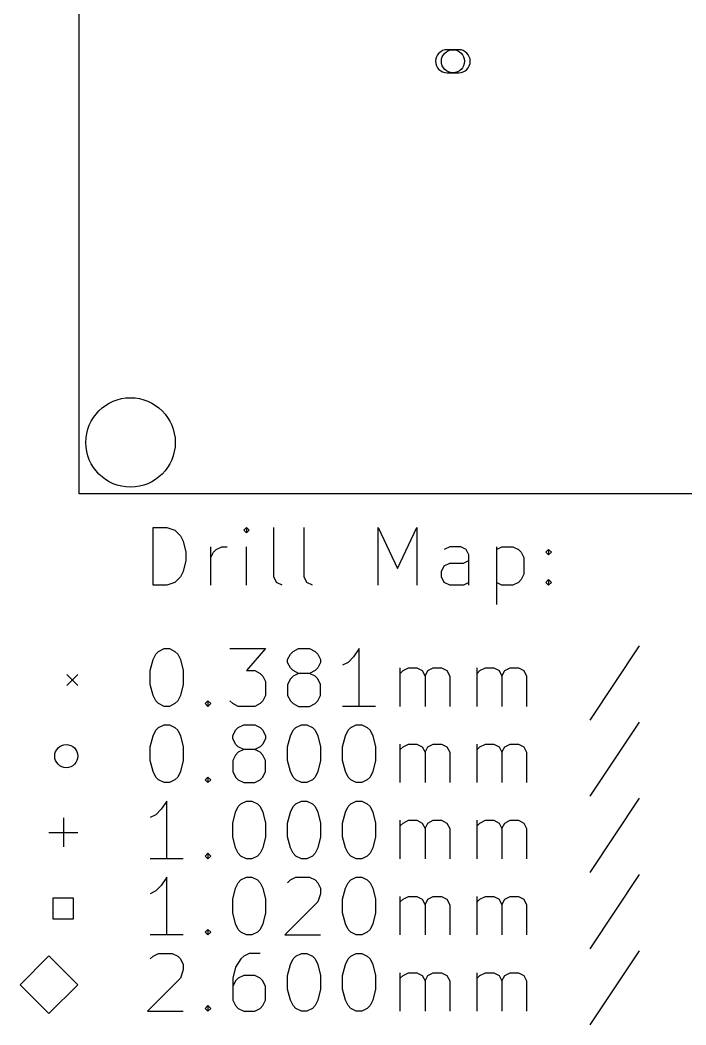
# Model space of a CAD drawing. Extents: x 73 to 169, y -182 to -39.
# Drawn here: x 72.63 to 95.71, y -181.98 to -147.16 of the extents above; entities that cross this region are included whole.
import ezdxf

# ---------------------------------------------------------------- set-up
doc = ezdxf.new("R2010")
doc.units = 0
doc.layers.add('BLACK', color=7, linetype='CONTINUOUS')

msp = doc.modelspace()

# ---------------------------------------------------------------- linework, layer by layer
at = {"layer": 'BLACK', "linetype": 'CONTINUOUS'}
for p, q in [((74.676, -163.576), (74.676, -38.608)), ((87.83, -148.19), (87.43, -148.19)), ((87.43, -148.99), (87.83, -148.99)), ((169.418, -163.576), (74.676, -163.576)), ((77.2338, -166.741), (77.2338, -164.741)), ((77.2338, -164.741), (77.71, -164.741)), ((77.71, -164.741), (77.9957, -164.836)), ((77.9957, -164.836), (78.1861, -165.027)), ((80.4719, -164.741), (80.3766, -164.836)), ((80.3766, -164.836), (80.4719, -164.931)), ((80.5671, -164.836), (80.4719, -164.741)), ((80.4719, -164.741), (80.4719, -164.931)), ((80.4719, -164.931), (80.5671, -164.836)), ((81.4242, -166.455), (81.4242, -164.741)), ((82.4719, -166.455), (82.4719, -164.741)), ((85.0433, -166.741), (85.0433, -164.741)), ((85.0433, -164.741), (85.71, -166.169)), ((85.71, -166.169), (86.3766, -164.741)), ((86.3766, -164.741), (86.3766, -166.741)), ((78.1861, -165.027), (78.2814, -165.217)), ((78.2814, -165.217), (78.3766, -165.598)), ((78.3766, -165.598), (78.3766, -165.884)), ((79.2338, -166.741), (79.2338, -165.408)), ((79.2338, -165.788), (79.329, -165.598)), ((79.329, -165.598), (79.4242, -165.503)), ((79.4242, -165.503), (79.6147, -165.408)), ((79.6147, -165.408), (79.8052, -165.408)), ((80.4719, -166.741), (80.4719, -165.408)), ((87.5195, -165.408), (87.329, -165.503)), ((87.9004, -165.408), (87.5195, -165.408)), ((88.0909, -165.503), (87.9004, -165.408)), ((88.1861, -165.693), (88.0909, -165.503)), ((88.1861, -166.741), (88.1861, -165.693)), ((89.1385, -165.408), (89.1385, -167.408)), ((89.1385, -165.503), (89.329, -165.408)), ((89.329, -165.408), (89.71, -165.408)), ((89.71, -165.408), (89.9004, -165.503)), ((89.9004, -165.503), (89.9957, -165.598)), ((89.9957, -165.598), (90.0909, -165.788)), ((90.8528, -165.598), (90.9481, -165.503)), ((90.9481, -165.693), (90.8528, -165.598)), ((90.9481, -165.503), (91.0433, -165.598)), ((90.9481, -165.503), (90.9481, -165.693)), ((91.0433, -165.598), (90.9481, -165.693)), ((78.3766, -165.884), (78.2814, -166.265)), ((87.329, -166.074), (87.5195, -165.979)), ((87.5195, -165.979), (87.9957, -165.979)), ((87.9957, -165.979), (88.1861, -165.884)), ((90.0909, -165.788), (90.0909, -166.36)), ((78.2814, -166.265), (78.1861, -166.455)), ((87.2338, -166.265), (87.329, -166.074)), ((87.2338, -166.455), (87.2338, -166.265)), ((90.0909, -166.36), (89.9957, -166.55)), ((77.71, -166.741), (77.2338, -166.741)), ((77.9957, -166.646), (77.71, -166.741)), ((78.1861, -166.455), (77.9957, -166.646)), ((81.5195, -166.646), (81.4242, -166.455)), ((81.71, -166.741), (81.5195, -166.646)), ((82.5671, -166.646), (82.4719, -166.455)), ((82.7576, -166.741), (82.5671, -166.646)), ((87.329, -166.646), (87.2338, -166.455)), ((87.5195, -166.741), (87.329, -166.646)), ((87.9957, -166.741), (87.5195, -166.741)), ((88.1861, -166.646), (87.9957, -166.741)), ((89.329, -166.741), (89.1385, -166.646)), ((89.71, -166.741), (89.329, -166.741)), ((89.9004, -166.646), (89.71, -166.741)), ((89.9957, -166.55), (89.9004, -166.646)), ((90.8528, -166.646), (90.9481, -166.55)), ((90.9481, -166.741), (90.8528, -166.646)), ((90.9481, -166.55), (91.0433, -166.646)), ((90.9481, -166.55), (90.9481, -166.741)), ((91.0433, -166.646), (90.9481, -166.741)), ((77.2338, -169.322), (77.329, -169.131)), ((77.329, -169.131), (77.4242, -169.036)), ((77.4242, -169.036), (77.6147, -168.941)), ((77.6147, -168.941), (77.8052, -168.941)), ((77.8052, -168.941), (77.9957, -169.036)), ((77.9957, -169.036), (78.0909, -169.131)), ((78.0909, -169.131), (78.1861, -169.322)), ((79.9004, -168.941), (81.1385, -168.941)), ((81.1385, -168.941), (80.4719, -169.703)), ((81.9004, -169.322), (81.9957, -169.131)), ((81.9957, -169.131), (82.0909, -169.036)), ((82.0909, -169.036), (82.2814, -168.941)), ((82.2814, -168.941), (82.6623, -168.941)), ((82.6623, -168.941), (82.8528, -169.036)), ((82.8528, -169.036), (82.9481, -169.131)), ((82.9481, -169.131), (83.0433, -169.322)), ((84.3766, -168.941), (84.1861, -169.227)), ((84.3766, -170.941), (84.3766, -168.941)), ((94.0909, -168.846), (92.3766, -171.417)), ((77.1385, -169.703), (77.2338, -169.322)), ((78.1861, -169.322), (78.2814, -169.703)), ((81.9004, -169.417), (81.9004, -169.322)), ((81.9957, -169.608), (81.9004, -169.417)), ((83.0433, -169.417), (82.9481, -169.608)), ((83.0433, -169.322), (83.0433, -169.417)), ((83.9957, -169.417), (83.8052, -169.512)), ((84.1861, -169.227), (83.9957, -169.417)), ((74.245, -169.835), (74.626, -170.216)), ((74.626, -169.835), (74.245, -170.216)), ((77.1385, -170.179), (77.1385, -169.703)), ((78.2814, -169.703), (78.2814, -170.179)), ((80.4719, -169.703), (80.7576, -169.703)), ((80.7576, -169.703), (80.9481, -169.798)), ((80.9481, -169.798), (81.0433, -169.893)), ((82.0909, -169.703), (81.9957, -169.608)), ((82.2814, -169.798), (82.0909, -169.703)), ((82.2814, -169.798), (82.0909, -169.893)), ((82.6623, -169.798), (82.2814, -169.798)), ((82.8528, -169.703), (82.6623, -169.798)), ((82.8528, -169.893), (82.6623, -169.798)), ((82.9481, -169.608), (82.8528, -169.703)), ((85.8052, -170.941), (85.8052, -169.608)), ((85.8052, -169.798), (85.9004, -169.703)), ((85.9004, -169.703), (86.0909, -169.608)), ((86.0909, -169.608), (86.3766, -169.608)), ((86.3766, -169.608), (86.5671, -169.703)), ((86.5671, -169.703), (86.6623, -169.893)), ((86.6623, -169.893), (86.7576, -169.703)), ((86.7576, -169.703), (86.9481, -169.608)), ((86.9481, -169.608), (87.2338, -169.608)), ((87.2338, -169.608), (87.4242, -169.703)), ((87.4242, -169.703), (87.5195, -169.893)), ((88.4719, -170.941), (88.4719, -169.608)), ((88.4719, -169.798), (88.5671, -169.703)), ((88.5671, -169.703), (88.7576, -169.608)), ((88.7576, -169.608), (89.0433, -169.608)), ((89.0433, -169.608), (89.2338, -169.703)), ((89.2338, -169.703), (89.329, -169.893)), ((89.329, -169.893), (89.4242, -169.703)), ((89.4242, -169.703), (89.6147, -169.608)), ((89.6147, -169.608), (89.9004, -169.608)), ((89.9004, -169.608), (90.0909, -169.703)), ((90.0909, -169.703), (90.1861, -169.893)), ((77.2338, -170.56), (77.1385, -170.179)), ((78.2814, -170.179), (78.1861, -170.56)), ((81.0433, -169.893), (81.1385, -170.084)), ((81.1385, -170.084), (81.1385, -170.56)), ((81.9957, -169.988), (81.9004, -170.179)), ((81.9004, -170.179), (81.9004, -170.56)), ((82.0909, -169.893), (81.9957, -169.988)), ((82.9481, -169.988), (82.8528, -169.893)), ((83.0433, -170.179), (82.9481, -169.988)), ((83.0433, -170.56), (83.0433, -170.179)), ((86.6623, -169.893), (86.6623, -170.941)), ((87.5195, -169.893), (87.5195, -170.941)), ((89.329, -169.893), (89.329, -170.941)), ((90.1861, -169.893), (90.1861, -170.941)), ((77.329, -170.75), (77.2338, -170.56)), ((78.1861, -170.56), (78.0909, -170.75)), ((81.1385, -170.56), (81.0433, -170.75)), ((81.9004, -170.56), (81.9957, -170.75)), ((82.9481, -170.75), (83.0433, -170.56)), ((77.4242, -170.846), (77.329, -170.75)), ((77.6147, -170.941), (77.4242, -170.846)), ((77.9957, -170.846), (77.8052, -170.941)), ((78.0909, -170.75), (77.9957, -170.846)), ((79.0433, -170.846), (79.1385, -170.75)), ((79.1385, -170.941), (79.0433, -170.846)), ((79.1385, -170.75), (79.2338, -170.846)), ((79.1385, -170.75), (79.1385, -170.941)), ((79.2338, -170.846), (79.1385, -170.941)), ((79.9957, -170.846), (79.9004, -170.75)), ((80.1861, -170.941), (79.9957, -170.846)), ((80.9481, -170.846), (80.7576, -170.941)), ((81.0433, -170.75), (80.9481, -170.846)), ((81.9957, -170.75), (82.0909, -170.846)), ((82.0909, -170.846), (82.2814, -170.941)), ((82.6623, -170.941), (82.8528, -170.846)), ((82.8528, -170.846), (82.9481, -170.75)), ((77.8052, -170.941), (77.6147, -170.941)), ((80.7576, -170.941), (80.1861, -170.941)), ((82.2814, -170.941), (82.6623, -170.941)), ((84.9481, -170.941), (83.8052, -170.941)), ((77.4242, -171.676), (77.6147, -171.581)), ((77.6147, -171.581), (77.8052, -171.581)), ((77.8052, -171.581), (77.9957, -171.676)), ((80.1861, -171.676), (80.3766, -171.581)), ((80.3766, -171.581), (80.7576, -171.581)), ((80.7576, -171.581), (80.9481, -171.676)), ((82.1861, -171.676), (82.3766, -171.581)), ((82.3766, -171.581), (82.5671, -171.581)), ((82.5671, -171.581), (82.7576, -171.676)), ((84.0909, -171.676), (84.2814, -171.581)), ((84.2814, -171.581), (84.4719, -171.581)), ((84.4719, -171.581), (84.6623, -171.676)), ((94.0909, -171.486), (92.3766, -174.057)), ((77.1385, -172.343), (77.2338, -171.962)), ((77.2338, -171.962), (77.329, -171.771)), ((77.329, -171.771), (77.4242, -171.676)), ((77.9957, -171.676), (78.0909, -171.771)), ((78.0909, -171.771), (78.1861, -171.962)), ((78.1861, -171.962), (78.2814, -172.343)), ((79.9957, -171.962), (80.0909, -171.771)), ((79.9957, -172.057), (79.9957, -171.962)), ((80.0909, -171.771), (80.1861, -171.676)), ((80.9481, -171.676), (81.0433, -171.771)), ((81.0433, -171.771), (81.1385, -171.962)), ((81.1385, -171.962), (81.1385, -172.057)), ((81.9004, -172.343), (81.9957, -171.962)), ((81.9957, -171.962), (82.0909, -171.771)), ((82.0909, -171.771), (82.1861, -171.676)), ((82.7576, -171.676), (82.8528, -171.771)), ((82.8528, -171.771), (82.9481, -171.962)), ((82.9481, -171.962), (83.0433, -172.343)), ((83.8052, -172.343), (83.9004, -171.962)), ((83.9004, -171.962), (83.9957, -171.771)), ((83.9957, -171.771), (84.0909, -171.676)), ((84.6623, -171.676), (84.7576, -171.771)), ((84.7576, -171.771), (84.8528, -171.962)), ((84.8528, -171.962), (84.9481, -172.343)), ((80.0909, -172.248), (79.9957, -172.057)), ((80.1861, -172.343), (80.0909, -172.248)), ((81.0433, -172.248), (80.9481, -172.343)), ((81.1385, -172.057), (81.0433, -172.248)), ((85.8052, -173.581), (85.8052, -172.248)), ((85.9004, -172.343), (86.0909, -172.248)), ((86.0909, -172.248), (86.3766, -172.248)), ((86.3766, -172.248), (86.5671, -172.343)), ((86.7576, -172.343), (86.9481, -172.248)), ((86.9481, -172.248), (87.2338, -172.248)), ((87.2338, -172.248), (87.4242, -172.343)), ((88.4719, -173.581), (88.4719, -172.248)), ((88.5671, -172.343), (88.7576, -172.248)), ((88.7576, -172.248), (89.0433, -172.248)), ((89.0433, -172.248), (89.2338, -172.343)), ((89.4242, -172.343), (89.6147, -172.248)), ((89.6147, -172.248), (89.9004, -172.248)), ((89.9004, -172.248), (90.0909, -172.343)), ((77.1385, -172.819), (77.1385, -172.343)), ((78.2814, -172.343), (78.2814, -172.819)), ((80.0909, -172.628), (79.9957, -172.819)), ((80.1861, -172.533), (80.0909, -172.628)), ((80.3766, -172.438), (80.1861, -172.343)), ((80.3766, -172.438), (80.1861, -172.533)), ((80.7576, -172.438), (80.3766, -172.438)), ((80.9481, -172.343), (80.7576, -172.438)), ((80.9481, -172.533), (80.7576, -172.438)), ((81.0433, -172.628), (80.9481, -172.533)), ((81.1385, -172.819), (81.0433, -172.628)), ((81.9004, -172.819), (81.9004, -172.343)), ((83.0433, -172.343), (83.0433, -172.819)), ((83.8052, -172.819), (83.8052, -172.343)), ((84.9481, -172.343), (84.9481, -172.819)), ((85.8052, -172.438), (85.9004, -172.343)), ((86.5671, -172.343), (86.6623, -172.533)), ((86.6623, -172.533), (86.7576, -172.343)), ((86.6623, -172.533), (86.6623, -173.581)), ((87.4242, -172.343), (87.5195, -172.533)), ((87.5195, -172.533), (87.5195, -173.581)), ((88.4719, -172.438), (88.5671, -172.343)), ((89.2338, -172.343), (89.329, -172.533)), ((89.329, -172.533), (89.4242, -172.343)), ((89.329, -172.533), (89.329, -173.581)), ((90.0909, -172.343), (90.1861, -172.533)), ((90.1861, -172.533), (90.1861, -173.581)), ((77.2338, -173.2), (77.1385, -172.819)), ((78.2814, -172.819), (78.1861, -173.2)), ((79.9957, -172.819), (79.9957, -173.2)), ((81.1385, -173.2), (81.1385, -172.819)), ((81.9957, -173.2), (81.9004, -172.819)), ((83.0433, -172.819), (82.9481, -173.2)), ((83.9004, -173.2), (83.8052, -172.819)), ((84.9481, -172.819), (84.8528, -173.2)), ((77.329, -173.39), (77.2338, -173.2)), ((78.1861, -173.2), (78.0909, -173.39)), ((79.9957, -173.2), (80.0909, -173.39)), ((81.0433, -173.39), (81.1385, -173.2)), ((82.0909, -173.39), (81.9957, -173.2)), ((82.9481, -173.2), (82.8528, -173.39)), ((83.9957, -173.39), (83.9004, -173.2)), ((84.8528, -173.2), (84.7576, -173.39)), ((77.4242, -173.486), (77.329, -173.39)), ((77.6147, -173.581), (77.4242, -173.486)), ((77.8052, -173.581), (77.6147, -173.581)), ((77.9957, -173.486), (77.8052, -173.581)), ((78.0909, -173.39), (77.9957, -173.486)), ((79.0433, -173.486), (79.1385, -173.39)), ((79.1385, -173.581), (79.0433, -173.486)), ((79.1385, -173.39), (79.2338, -173.486)), ((79.1385, -173.39), (79.1385, -173.581)), ((79.2338, -173.486), (79.1385, -173.581)), ((80.0909, -173.39), (80.1861, -173.486)), ((80.1861, -173.486), (80.3766, -173.581)), ((80.3766, -173.581), (80.7576, -173.581)), ((80.7576, -173.581), (80.9481, -173.486)), ((80.9481, -173.486), (81.0433, -173.39)), ((82.1861, -173.486), (82.0909, -173.39)), ((82.3766, -173.581), (82.1861, -173.486)), ((82.5671, -173.581), (82.3766, -173.581)), ((82.7576, -173.486), (82.5671, -173.581)), ((82.8528, -173.39), (82.7576, -173.486)), ((84.0909, -173.486), (83.9957, -173.39)), ((84.2814, -173.581), (84.0909, -173.486)), ((84.4719, -173.581), (84.2814, -173.581)), ((84.6623, -173.486), (84.4719, -173.581)), ((84.7576, -173.39), (84.6623, -173.486)), ((77.71, -174.221), (77.5195, -174.507)), ((77.71, -176.221), (77.71, -174.221)), ((80.0909, -174.602), (80.1861, -174.411)), ((80.1861, -174.411), (80.2814, -174.316)), ((80.2814, -174.316), (80.4719, -174.221)), ((80.4719, -174.221), (80.6623, -174.221)), ((80.6623, -174.221), (80.8528, -174.316)), ((80.8528, -174.316), (80.9481, -174.411)), ((80.9481, -174.411), (81.0433, -174.602)), ((81.9957, -174.602), (82.0909, -174.411)), ((82.0909, -174.411), (82.1861, -174.316)), ((82.1861, -174.316), (82.3766, -174.221)), ((82.3766, -174.221), (82.5671, -174.221)), ((82.5671, -174.221), (82.7576, -174.316)), ((82.7576, -174.316), (82.8528, -174.411)), ((82.8528, -174.411), (82.9481, -174.602)), ((83.9004, -174.602), (83.9957, -174.411)), ((83.9957, -174.411), (84.0909, -174.316)), ((84.0909, -174.316), (84.2814, -174.221)), ((84.2814, -174.221), (84.4719, -174.221)), ((84.4719, -174.221), (84.6623, -174.316)), ((84.6623, -174.316), (84.7576, -174.411)), ((84.7576, -174.411), (84.8528, -174.602)), ((94.0909, -174.126), (92.3766, -176.697)), ((77.329, -174.697), (77.1385, -174.792)), ((77.5195, -174.507), (77.329, -174.697)), ((79.9957, -174.983), (80.0909, -174.602)), ((81.0433, -174.602), (81.1385, -174.983)), ((81.9004, -174.983), (81.9957, -174.602)), ((82.9481, -174.602), (83.0433, -174.983)), ((83.8052, -174.983), (83.9004, -174.602)), ((84.8528, -174.602), (84.9481, -174.983)), ((74.126, -174.806), (74.126, -175.806)), ((79.9957, -175.459), (79.9957, -174.983)), ((81.1385, -174.983), (81.1385, -175.459)), ((81.9004, -175.459), (81.9004, -174.983)), ((83.0433, -174.983), (83.0433, -175.459)), ((83.8052, -175.459), (83.8052, -174.983)), ((84.9481, -174.983), (84.9481, -175.459)), ((85.8052, -176.221), (85.8052, -174.888)), ((85.8052, -175.078), (85.9004, -174.983)), ((85.9004, -174.983), (86.0909, -174.888)), ((86.0909, -174.888), (86.3766, -174.888)), ((86.3766, -174.888), (86.5671, -174.983)), ((86.5671, -174.983), (86.6623, -175.173)), ((86.6623, -175.173), (86.7576, -174.983)), ((86.7576, -174.983), (86.9481, -174.888)), ((86.9481, -174.888), (87.2338, -174.888)), ((87.2338, -174.888), (87.4242, -174.983)), ((87.4242, -174.983), (87.5195, -175.173)), ((88.4719, -176.221), (88.4719, -174.888)), ((88.4719, -175.078), (88.5671, -174.983)), ((88.5671, -174.983), (88.7576, -174.888)), ((88.7576, -174.888), (89.0433, -174.888)), ((89.0433, -174.888), (89.2338, -174.983)), ((89.2338, -174.983), (89.329, -175.173)), ((89.329, -175.173), (89.4242, -174.983)), ((89.4242, -174.983), (89.6147, -174.888)), ((89.6147, -174.888), (89.9004, -174.888)), ((89.9004, -174.888), (90.0909, -174.983)), ((90.0909, -174.983), (90.1861, -175.173)), ((73.626, -175.306), (74.626, -175.306)), ((86.6623, -175.173), (86.6623, -176.221)), ((87.5195, -175.173), (87.5195, -176.221)), ((89.329, -175.173), (89.329, -176.221)), ((90.1861, -175.173), (90.1861, -176.221)), ((80.0909, -175.84), (79.9957, -175.459)), ((81.1385, -175.459), (81.0433, -175.84)), ((81.9957, -175.84), (81.9004, -175.459)), ((83.0433, -175.459), (82.9481, -175.84)), ((83.9004, -175.84), (83.8052, -175.459)), ((84.9481, -175.459), (84.8528, -175.84)), ((79.0433, -176.126), (79.1385, -176.03)), ((79.1385, -176.221), (79.0433, -176.126)), ((79.1385, -176.03), (79.2338, -176.126)), ((79.1385, -176.03), (79.1385, -176.221)), ((79.2338, -176.126), (79.1385, -176.221)), ((80.1861, -176.03), (80.0909, -175.84)), ((80.2814, -176.126), (80.1861, -176.03)), ((80.4719, -176.221), (80.2814, -176.126)), ((80.8528, -176.126), (80.6623, -176.221)), ((80.9481, -176.03), (80.8528, -176.126)), ((81.0433, -175.84), (80.9481, -176.03)), ((82.0909, -176.03), (81.9957, -175.84)), ((82.1861, -176.126), (82.0909, -176.03)), ((82.3766, -176.221), (82.1861, -176.126)), ((82.7576, -176.126), (82.5671, -176.221)), ((82.8528, -176.03), (82.7576, -176.126)), ((82.9481, -175.84), (82.8528, -176.03)), ((83.9957, -176.03), (83.9004, -175.84)), ((84.0909, -176.126), (83.9957, -176.03)), ((84.2814, -176.221), (84.0909, -176.126)), ((84.6623, -176.126), (84.4719, -176.221)), ((84.7576, -176.03), (84.6623, -176.126)), ((84.8528, -175.84), (84.7576, -176.03)), ((78.2814, -176.221), (77.1385, -176.221)), ((80.6623, -176.221), (80.4719, -176.221)), ((82.5671, -176.221), (82.3766, -176.221)), ((84.4719, -176.221), (84.2814, -176.221)), ((94.0909, -176.766), (92.3766, -179.337)), ((77.5195, -177.147), (77.329, -177.337)), ((77.71, -176.861), (77.5195, -177.147)), ((77.71, -178.861), (77.71, -176.861)), ((80.0909, -177.242), (80.1861, -177.051)), ((80.1861, -177.051), (80.2814, -176.956)), ((80.2814, -176.956), (80.4719, -176.861)), ((80.4719, -176.861), (80.6623, -176.861)), ((80.6623, -176.861), (80.8528, -176.956)), ((80.8528, -176.956), (80.9481, -177.051)), ((80.9481, -177.051), (81.0433, -177.242)), ((81.9004, -177.051), (81.9957, -176.956)), ((81.9957, -176.956), (82.1861, -176.861)), ((82.1861, -176.861), (82.6623, -176.861)), ((82.6623, -176.861), (82.8528, -176.956)), ((82.8528, -176.956), (82.9481, -177.051)), ((82.9481, -177.051), (83.0433, -177.242)), ((83.9004, -177.242), (83.9957, -177.051)), ((83.9957, -177.051), (84.0909, -176.956)), ((84.0909, -176.956), (84.2814, -176.861)), ((84.2814, -176.861), (84.4719, -176.861)), ((84.4719, -176.861), (84.6623, -176.956)), ((84.6623, -176.956), (84.7576, -177.051)), ((84.7576, -177.051), (84.8528, -177.242)), ((77.329, -177.337), (77.1385, -177.432)), ((79.9957, -177.623), (80.0909, -177.242)), ((81.0433, -177.242), (81.1385, -177.623)), ((83.0433, -177.432), (82.9481, -177.718)), ((83.0433, -177.242), (83.0433, -177.432)), ((83.8052, -177.623), (83.9004, -177.242)), ((84.8528, -177.242), (84.9481, -177.623)), ((85.8052, -178.861), (85.8052, -177.528)), ((85.9004, -177.623), (86.0909, -177.528)), ((86.0909, -177.528), (86.3766, -177.528)), ((86.3766, -177.528), (86.5671, -177.623)), ((86.7576, -177.623), (86.9481, -177.528)), ((86.9481, -177.528), (87.2338, -177.528)), ((87.2338, -177.528), (87.4242, -177.623)), ((88.4719, -178.861), (88.4719, -177.528)), ((88.5671, -177.623), (88.7576, -177.528)), ((88.7576, -177.528), (89.0433, -177.528)), ((89.0433, -177.528), (89.2338, -177.623)), ((89.4242, -177.623), (89.6147, -177.528)), ((89.6147, -177.528), (89.9004, -177.528)), ((89.9004, -177.528), (90.0909, -177.623)), ((74.4766, -177.585), (73.7554, -177.585)), ((73.7554, -177.585), (73.7554, -178.307)), ((74.4766, -178.307), (74.4766, -177.585)), ((79.9957, -178.099), (79.9957, -177.623)), ((81.1385, -177.623), (81.1385, -178.099)), ((82.9481, -177.718), (81.8052, -178.861)), ((83.8052, -178.099), (83.8052, -177.623)), ((84.9481, -177.623), (84.9481, -178.099)), ((85.8052, -177.718), (85.9004, -177.623)), ((86.5671, -177.623), (86.6623, -177.813)), ((86.6623, -177.813), (86.7576, -177.623)), ((86.6623, -177.813), (86.6623, -178.861)), ((87.4242, -177.623), (87.5195, -177.813)), ((87.5195, -177.813), (87.5195, -178.861)), ((88.4719, -177.718), (88.5671, -177.623)), ((89.2338, -177.623), (89.329, -177.813)), ((89.329, -177.813), (89.4242, -177.623)), ((89.329, -177.813), (89.329, -178.861)), ((90.0909, -177.623), (90.1861, -177.813)), ((90.1861, -177.813), (90.1861, -178.861)), ((80.0909, -178.48), (79.9957, -178.099)), ((81.1385, -178.099), (81.0433, -178.48)), ((83.9004, -178.48), (83.8052, -178.099)), ((84.9481, -178.099), (84.8528, -178.48)), ((73.7554, -178.307), (74.4766, -178.307)), ((80.1861, -178.67), (80.0909, -178.48)), ((81.0433, -178.48), (80.9481, -178.67)), ((83.9957, -178.67), (83.9004, -178.48)), ((84.8528, -178.48), (84.7576, -178.67)), ((78.2814, -178.861), (77.1385, -178.861)), ((79.0433, -178.766), (79.1385, -178.67)), ((79.1385, -178.861), (79.0433, -178.766)), ((79.1385, -178.67), (79.2338, -178.766)), ((79.1385, -178.67), (79.1385, -178.861)), ((79.2338, -178.766), (79.1385, -178.861)), ((80.2814, -178.766), (80.1861, -178.67)), ((80.4719, -178.861), (80.2814, -178.766)), ((80.6623, -178.861), (80.4719, -178.861)), ((80.8528, -178.766), (80.6623, -178.861)), ((80.9481, -178.67), (80.8528, -178.766)), ((81.8052, -178.861), (83.0433, -178.861)), ((84.0909, -178.766), (83.9957, -178.67)), ((84.2814, -178.861), (84.0909, -178.766)), ((84.4719, -178.861), (84.2814, -178.861)), ((84.6623, -178.766), (84.4719, -178.861)), ((84.7576, -178.67), (84.6623, -178.766)), ((73.626, -179.586), (72.626, -180.586)), ((74.626, -180.586), (73.626, -179.586)), ((77.1385, -179.691), (77.2338, -179.596)), ((77.2338, -179.596), (77.4242, -179.501)), ((77.4242, -179.501), (77.9004, -179.501)), ((77.9004, -179.501), (78.0909, -179.596)), ((78.0909, -179.596), (78.1861, -179.691)), ((80.3766, -179.596), (80.2814, -179.691)), ((80.5671, -179.501), (80.3766, -179.596)), ((80.9481, -179.501), (80.5671, -179.501)), ((82.0909, -179.691), (82.1861, -179.596)), ((82.1861, -179.596), (82.3766, -179.501)), ((82.3766, -179.501), (82.5671, -179.501)), ((82.5671, -179.501), (82.7576, -179.596)), ((82.7576, -179.596), (82.8528, -179.691)), ((83.9957, -179.691), (84.0909, -179.596)), ((84.0909, -179.596), (84.2814, -179.501)), ((84.2814, -179.501), (84.4719, -179.501)), ((84.4719, -179.501), (84.6623, -179.596)), ((84.6623, -179.596), (84.7576, -179.691)), ((94.0909, -179.406), (92.3766, -181.977)), ((78.1861, -179.691), (78.2814, -179.882)), ((78.2814, -179.882), (78.2814, -180.072)), ((80.0909, -179.977), (79.9957, -180.358)), ((80.2814, -179.691), (80.0909, -179.977)), ((81.9004, -180.263), (81.9957, -179.882)), ((81.9957, -179.882), (82.0909, -179.691)), ((82.8528, -179.691), (82.9481, -179.882)), ((82.9481, -179.882), (83.0433, -180.263)), ((83.8052, -180.263), (83.9004, -179.882)), ((83.9004, -179.882), (83.9957, -179.691)), ((84.7576, -179.691), (84.8528, -179.882)), ((84.8528, -179.882), (84.9481, -180.263)), ((78.2814, -180.072), (78.1861, -180.358)), ((80.3766, -180.263), (80.1861, -180.358)), ((80.7576, -180.263), (80.3766, -180.263)), ((80.9481, -180.358), (80.7576, -180.263)), ((81.9004, -180.739), (81.9004, -180.263)), ((83.0433, -180.263), (83.0433, -180.739)), ((83.8052, -180.739), (83.8052, -180.263)), ((84.9481, -180.263), (84.9481, -180.739)), ((85.8052, -181.501), (85.8052, -180.168)), ((85.8052, -180.358), (85.9004, -180.263)), ((85.9004, -180.263), (86.0909, -180.168)), ((86.0909, -180.168), (86.3766, -180.168)), ((86.3766, -180.168), (86.5671, -180.263)), ((86.5671, -180.263), (86.6623, -180.453)), ((86.6623, -180.453), (86.7576, -180.263)), ((86.7576, -180.263), (86.9481, -180.168)), ((86.9481, -180.168), (87.2338, -180.168)), ((87.2338, -180.168), (87.4242, -180.263)), ((87.4242, -180.263), (87.5195, -180.453)), ((88.4719, -181.501), (88.4719, -180.168)), ((88.4719, -180.358), (88.5671, -180.263)), ((88.5671, -180.263), (88.7576, -180.168)), ((88.7576, -180.168), (89.0433, -180.168)), ((89.0433, -180.168), (89.2338, -180.263)), ((89.2338, -180.263), (89.329, -180.453)), ((89.329, -180.453), (89.4242, -180.263)), ((89.4242, -180.263), (89.6147, -180.168)), ((89.6147, -180.168), (89.9004, -180.168)), ((89.9004, -180.168), (90.0909, -180.263)), ((90.0909, -180.263), (90.1861, -180.453)), ((72.626, -180.586), (73.626, -181.586)), ((73.626, -181.586), (74.626, -180.586)), ((78.1861, -180.358), (77.0433, -181.501)), ((79.9957, -180.358), (79.9957, -181.12)), ((80.0909, -180.453), (79.9957, -180.644)), ((80.1861, -180.358), (80.0909, -180.453)), ((81.0433, -180.453), (80.9481, -180.358)), ((81.1385, -180.644), (81.0433, -180.453)), ((81.1385, -181.12), (81.1385, -180.644)), ((86.6623, -180.453), (86.6623, -181.501)), ((87.5195, -180.453), (87.5195, -181.501)), ((89.329, -180.453), (89.329, -181.501)), ((90.1861, -180.453), (90.1861, -181.501)), ((81.9957, -181.12), (81.9004, -180.739)), ((83.0433, -180.739), (82.9481, -181.12)), ((83.9004, -181.12), (83.8052, -180.739)), ((84.9481, -180.739), (84.8528, -181.12)), ((79.0433, -181.406), (79.1385, -181.31)), ((79.1385, -181.31), (79.2338, -181.406)), ((79.1385, -181.31), (79.1385, -181.501)), ((79.9957, -181.12), (80.0909, -181.31)), ((80.0909, -181.31), (80.1861, -181.406)), ((80.9481, -181.406), (81.0433, -181.31)), ((81.0433, -181.31), (81.1385, -181.12)), ((82.0909, -181.31), (81.9957, -181.12)), ((82.1861, -181.406), (82.0909, -181.31)), ((82.8528, -181.31), (82.7576, -181.406)), ((82.9481, -181.12), (82.8528, -181.31)), ((83.9957, -181.31), (83.9004, -181.12)), ((84.0909, -181.406), (83.9957, -181.31)), ((84.7576, -181.31), (84.6623, -181.406)), ((84.8528, -181.12), (84.7576, -181.31)), ((77.0433, -181.501), (78.2814, -181.501)), ((79.1385, -181.501), (79.0433, -181.406)), ((79.2338, -181.406), (79.1385, -181.501)), ((80.1861, -181.406), (80.3766, -181.501)), ((80.3766, -181.501), (80.7576, -181.501)), ((80.7576, -181.501), (80.9481, -181.406)), ((82.3766, -181.501), (82.1861, -181.406)), ((82.5671, -181.501), (82.3766, -181.501)), ((82.7576, -181.406), (82.5671, -181.501)), ((84.2814, -181.501), (84.0909, -181.406)), ((84.4719, -181.501), (84.2814, -181.501)), ((84.6623, -181.406), (84.4719, -181.501))]:
    msp.add_line(p, q, dxfattribs=at)
at = {"layer": 'BLACK'}
for centre, radius in [((87.63, -148.59), 0.4), ((76.454, -161.798), 1.55), ((74.226, -172.666), 0.4)]:
    msp.add_circle(centre, radius, dxfattribs=at)
for centre, start, end in [((87.43, -148.59), 90, 270), ((87.83, -148.59), 270, 450)]:
    msp.add_arc(centre, 0.4, start, end, dxfattribs=at)

doc.saveas('drawing.dxf')
